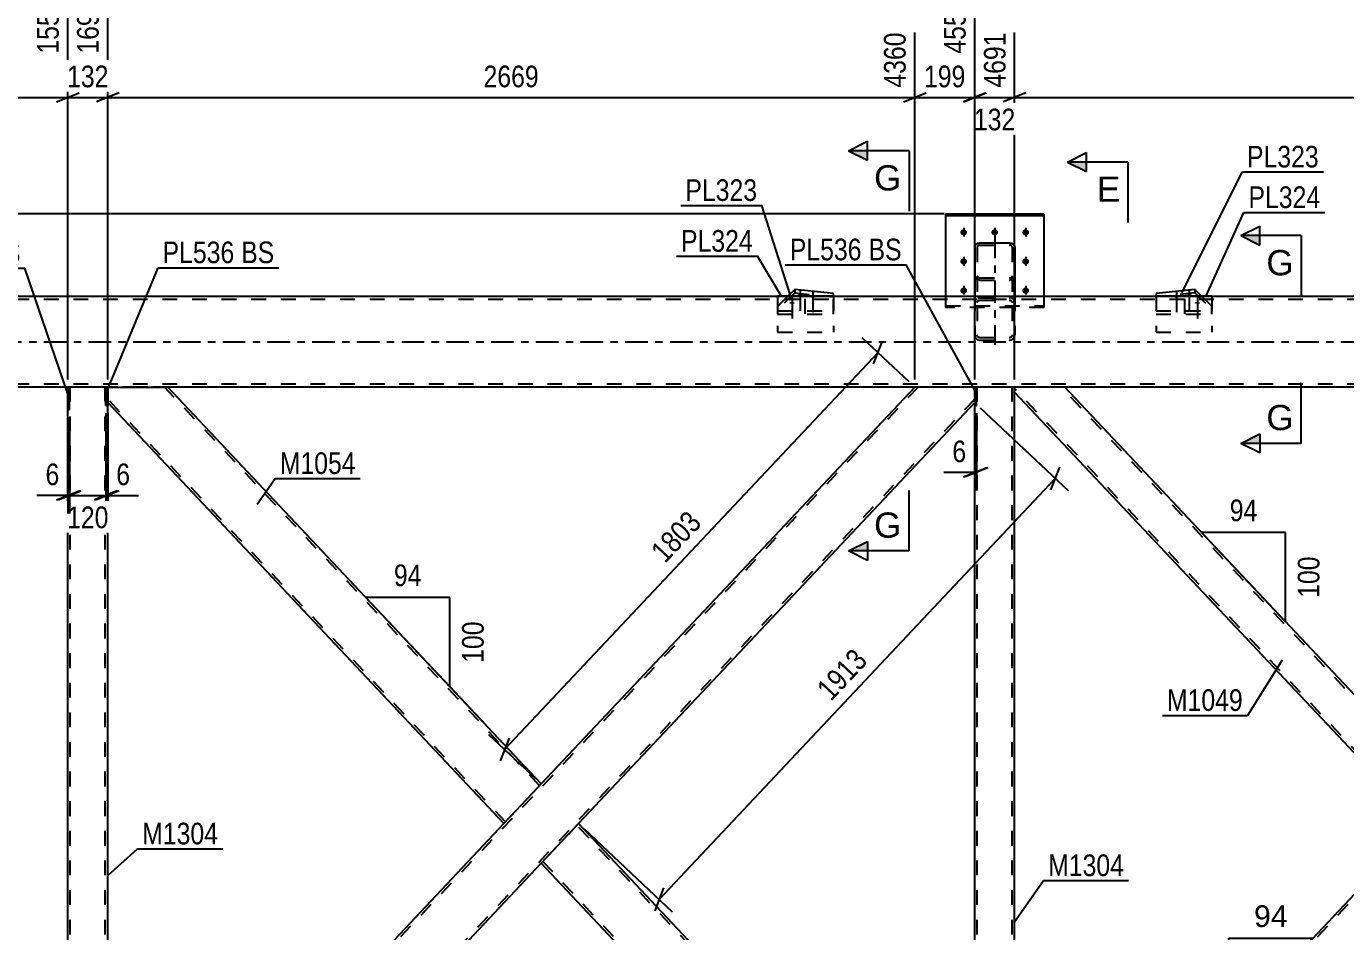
# Model space of a CAD drawing. Header units: millimetres. Extents: x -83 to 758, y -448 to 146.
# Drawn here: x 56.9 to 231.4, y -78.1 to 41.8 of the extents above; entities that cross this region are included whole.
import ezdxf

# ---------------------------------------------------------------- set-up
doc = ezdxf.new("R2010")
doc.units = ezdxf.units.MM
doc.linetypes.add('DXK_LINE_DOT2', pattern=[3.9198, 1.9599, -1.9599])
doc.linetypes.add('DXK_LINE_DOT3', pattern=[5.9187, 2.979, -0.9799, 0.9799, -0.9799])
doc.styles.add('Arial', font='ARIAL.TTF', dxfattribs={"height": 0.2})
doc.styles.add('Arial Narrow', font='ARIALN.TTF', dxfattribs={"height": 0.2})

# ---------------------------------------------------------------- blocks, each defined once
blk = doc.blocks.new('Part-761555509-3732 - 3427')
at = {"color": 7, "linetype": 'DXK_LINE_DOT2'}
for p, q in [((158.55, 6.45), (156.28, 4.26)), ((157.7, 6.08), (156.28, 4.71)), ((158.55, 6.9), (158.55, 6.45)), ((158.55, 6.45), (163.67, 5.93)), ((163.67, 3.64), (163.67, 6.08)), ((156.28, 4.71), (156.28, 3.64)), ((156.28, 4.09), (163.67, 4.09)), ((156.28, 3.64), (163.67, 3.64))]:
    blk.add_line(p, q, dxfattribs=at)
at = {"color": 2, "linetype": 'Continuous'}
for p, q in [((158.55, 6.9), (157.7, 6.08)), ((163.67, 6.39), (158.55, 6.9)), ((163.67, 6.08), (163.67, 6.39))]:
    blk.add_line(p, q, dxfattribs=at)
blk = doc.blocks.new('Bolt-761555509-3429 - 3427')
at = {"linetype": 'Continuous'}
for points in [[(180.91, 14.89), (181, 14.88), (181.09, 14.85), (181.17, 14.81), (181.24, 14.75), (181.29, 14.68), (181.33, 14.6), (181.35, 14.52), (181.35, 14.43), (181.33, 14.35), (181.29, 14.27), (181.24, 14.2), (181.17, 14.14), (181.09, 14.1), (181, 14.07), (180.91, 14.06), (180.82, 14.07), (180.73, 14.1), (180.65, 14.14), (180.58, 14.2), (180.53, 14.27), (180.49, 14.35), (180.47, 14.43), (180.47, 14.52), (180.49, 14.6), (180.53, 14.68), (180.58, 14.75), (180.65, 14.81), (180.73, 14.85), (180.82, 14.88)], [(185.01, 14.89), (185.1, 14.88), (185.19, 14.85), (185.27, 14.81), (185.34, 14.75), (185.39, 14.68), (185.43, 14.6), (185.45, 14.52), (185.45, 14.43), (185.43, 14.35), (185.39, 14.27), (185.34, 14.2), (185.27, 14.14), (185.19, 14.1), (185.1, 14.07), (185.01, 14.06), (184.92, 14.07), (184.83, 14.1), (184.75, 14.14), (184.68, 14.2), (184.63, 14.27), (184.59, 14.35), (184.57, 14.43), (184.57, 14.52), (184.59, 14.6), (184.63, 14.68), (184.68, 14.75), (184.75, 14.81), (184.83, 14.85), (184.92, 14.88)], [(189.11, 14.89), (189.2, 14.88), (189.29, 14.85), (189.37, 14.81), (189.44, 14.75), (189.49, 14.68), (189.53, 14.6), (189.55, 14.52), (189.55, 14.43), (189.53, 14.35), (189.49, 14.27), (189.44, 14.2), (189.37, 14.14), (189.29, 14.1), (189.2, 14.07), (189.11, 14.06), (189.02, 14.07), (188.93, 14.1), (188.85, 14.14), (188.78, 14.2), (188.73, 14.27), (188.69, 14.35), (188.67, 14.43), (188.67, 14.52), (188.69, 14.6), (188.73, 14.68), (188.78, 14.75), (188.85, 14.81), (188.93, 14.85), (189.02, 14.88)], [(180.91, 11.04), (181, 11.03), (181.09, 11), (181.17, 10.96), (181.24, 10.9), (181.29, 10.83), (181.33, 10.75), (181.35, 10.67), (181.35, 10.58), (181.33, 10.49), (181.29, 10.42), (181.24, 10.35), (181.17, 10.29), (181.09, 10.24), (181, 10.22), (180.91, 10.21), (180.82, 10.22), (180.73, 10.24), (180.65, 10.29), (180.58, 10.35), (180.53, 10.42), (180.49, 10.49), (180.47, 10.58), (180.47, 10.67), (180.49, 10.75), (180.53, 10.83), (180.58, 10.9), (180.65, 10.96), (180.73, 11), (180.82, 11.03)], [(189.11, 11.04), (189.2, 11.03), (189.29, 11), (189.37, 10.96), (189.44, 10.9), (189.49, 10.83), (189.53, 10.75), (189.55, 10.67), (189.55, 10.58), (189.53, 10.49), (189.49, 10.42), (189.44, 10.35), (189.37, 10.29), (189.29, 10.24), (189.2, 10.22), (189.11, 10.21), (189.02, 10.22), (188.93, 10.24), (188.85, 10.29), (188.78, 10.35), (188.73, 10.42), (188.69, 10.49), (188.67, 10.58), (188.67, 10.67), (188.69, 10.75), (188.73, 10.83), (188.78, 10.9), (188.85, 10.96), (188.93, 11), (189.02, 11.03)], [(180.91, 7.18), (181, 7.17), (181.09, 7.15), (181.17, 7.1), (181.24, 7.05), (181.29, 6.98), (181.33, 6.9), (181.35, 6.81), (181.35, 6.73), (181.33, 6.64), (181.29, 6.56), (181.24, 6.49), (181.17, 6.43), (181.09, 6.39), (181, 6.36), (180.91, 6.36), (180.82, 6.36), (180.73, 6.39), (180.65, 6.43), (180.58, 6.49), (180.53, 6.56), (180.49, 6.64), (180.47, 6.73), (180.47, 6.81), (180.49, 6.9), (180.53, 6.98), (180.58, 7.05), (180.65, 7.1), (180.73, 7.15), (180.82, 7.17)], [(189.11, 7.18), (189.2, 7.17), (189.29, 7.15), (189.37, 7.1), (189.44, 7.05), (189.49, 6.98), (189.53, 6.9), (189.55, 6.81), (189.55, 6.73), (189.53, 6.64), (189.49, 6.56), (189.44, 6.49), (189.37, 6.43), (189.29, 6.39), (189.2, 6.36), (189.11, 6.36), (189.02, 6.36), (188.93, 6.39), (188.85, 6.43), (188.78, 6.49), (188.73, 6.56), (188.69, 6.64), (188.67, 6.73), (188.67, 6.81), (188.69, 6.9), (188.73, 6.98), (188.78, 7.05), (188.85, 7.1), (188.93, 7.15), (189.02, 7.17)]]:
    blk.add_hatch(color=1, dxfattribs=at).paths.add_polyline_path(points)
at = {"color": 1, "linetype": 'Continuous'}
for p, q in [((180.91, 15.09), (180.91, 13.95)), ((185.01, 15.09), (185.01, 13.95)), ((189.11, 15.09), (189.11, 13.95)), ((180.91, 11.24), (180.91, 10.1)), ((189.11, 11.24), (189.11, 10.1)), ((180.91, 7.38), (180.91, 6.25)), ((189.11, 7.38), (189.11, 6.25))]:
    blk.add_line(p, q, dxfattribs=at)
at = {"color": 1, "linetype": 'DXK_LINE_DOT2'}
blk.add_line((185.01, 7.38), (185.01, 6.25), dxfattribs=at)
blk = doc.blocks.new('Part-761555509-3450 - 3427')
at = {"color": 2, "linetype": 'Continuous'}
for p, q in [((62.6, -6), (62.36, -6)), ((62.36, -6), (62.36, -8.98)), ((62.6, -8.98), (62.6, -6)), ((62.36, -8.98), (62.6, -8.98))]:
    blk.add_line(p, q, dxfattribs=at)
blk = doc.blocks.new('Part-761555509-3455 - 3427')
at = {"color": 7, "linetype": 'DXK_LINE_DOT2'}
for p, q in [((62.36, -6), (62.6, -6)), ((62.36, -6), (62.36, -8.98)), ((62.6, -6), (62.6, -8.98)), ((62.36, -8.98), (62.6, -8.98))]:
    blk.add_line(p, q, dxfattribs=at)
blk = doc.blocks.new('Part-761555509-3460 - 3427')
at = {"color": 2, "linetype": 'Continuous'}
for p, q in [((206.36, 6.08), (206.36, 6)), ((206.36, 6.08), (213.75, 6.08)), ((213.75, 6.08), (213.75, 6))]:
    blk.add_line(p, q, dxfattribs=at)
at = {"color": 7, "linetype": 'DXK_LINE_DOT2'}
for p, q in [((206.36, 6), (206.36, 1.28)), ((213.75, 6), (213.75, 1.28)), ((206.36, 1.28), (213.75, 1.28))]:
    blk.add_line(p, q, dxfattribs=at)
blk = doc.blocks.new('Part-761555509-3528 - 3427')
at = {"color": 7, "linetype": 'DXK_LINE_DOT2'}
for p, q in [((187.64, -6), (182.36, -6)), ((182.36, -8.46), (182.36, -6)), ((182.68, -121.6), (182.68, -6)), ((187.32, -121.6), (187.32, -6)), ((187.64, -6.66), (187.64, -6)), ((182.36, -121.6), (182.36, -119.14)), ((182.36, -121.6), (187.64, -121.6)), ((187.64, -121.6), (187.64, -120.94))]:
    blk.add_line(p, q, dxfattribs=at)
at = {"color": 2, "linetype": 'Continuous'}
for p, q in [((187.64, -120.94), (187.64, -6.66)), ((182.36, -119.14), (182.36, -8.46))]:
    blk.add_line(p, q, dxfattribs=at)
blk = doc.blocks.new('Part-761555509-3478 - 3427')
at = {"color": 2, "linetype": 'Continuous'}
for p, q in [((704, 6), (0, 6)), ((62.36, -6), (0, -6)), ((67.4, -6), (62.6, -6)), ((67.64, -6), (67.64, -6)), ((174.48, -6), (75.52, -6)), ((704, -6), (182.6, -6))]:
    blk.add_line(p, q, dxfattribs=at)
at = {"color": 7, "linetype": 'DXK_LINE_DOT2'}
for p, q in [((704, 5.6), (0, 5.6)), ((704, -5.6), (0, -5.6)), ((62.6, -6), (62.36, -6)), ((704, -6), (67.4, -6)), ((75.52, -6), (67.64, -6)), ((182.6, -6), (174.48, -6))]:
    blk.add_line(p, q, dxfattribs=at)
at = {"color": 7, "linetype": 'DXK_LINE_DOT3'}
blk.add_line((0, 0), (704, 0), dxfattribs=at)
blk = doc.blocks.new('Part-761555509-3559 - 3427')
at = {"color": 2, "linetype": 'Continuous'}
for p, q in [((125, -69.05), (129.94, -63.8)), ((182.36, -119.54), (129.94, -63.8)), ((174.42, -121.6), (125, -69.05)), ((182.36, -121.6), (174.48, -121.6))]:
    blk.add_line(p, q, dxfattribs=at)
at = {"color": 7, "linetype": 'DXK_LINE_DOT2'}
for p, q in [((182.36, -120), (129.72, -64.03)), ((125.22, -68.82), (125.24, -68.8)), ((174.86, -121.6), (125.22, -68.82)), ((182.36, -121.6), (182.36, -119.54)), ((174.48, -121.6), (174.42, -121.6))]:
    blk.add_line(p, q, dxfattribs=at)
blk = doc.blocks.new('Bolt-761555509-3511 - 3427')
at = {"linetype": 'Continuous'}
for points in [[(158.2, 5), (158.12, 5.01), (158.05, 5.02), (157.99, 5.03), (157.93, 5.05), (157.89, 5.07), (157.85, 5.09), (157.84, 5.11), (157.84, 5.14), (157.85, 5.17), (157.89, 5.19), (157.93, 5.21), (157.99, 5.23), (158.05, 5.24), (158.12, 5.25), (158.2, 5.25), (158.27, 5.25), (158.34, 5.24), (158.41, 5.23), (158.46, 5.21), (158.51, 5.19), (158.54, 5.17), (158.56, 5.14), (158.56, 5.11), (158.54, 5.09), (158.51, 5.07), (158.46, 5.05), (158.41, 5.03), (158.34, 5.02), (158.27, 5.01)], [(159.27, 6.04), (159.19, 6.04), (159.12, 6.05), (159.06, 6.06), (159, 6.08), (158.96, 6.1), (158.92, 6.12), (158.91, 6.15), (158.91, 6.17), (158.92, 6.2), (158.96, 6.22), (159, 6.24), (159.06, 6.26), (159.12, 6.27), (159.19, 6.28), (159.27, 6.28), (159.34, 6.28), (159.41, 6.27), (159.48, 6.26), (159.53, 6.24), (159.58, 6.22), (159.61, 6.2), (159.62, 6.17), (159.62, 6.15), (159.61, 6.12), (159.58, 6.1), (159.53, 6.08), (159.48, 6.06), (159.41, 6.05), (159.34, 6.04)], [(160.96, 5.83), (160.89, 5.83), (160.82, 5.84), (160.75, 5.85), (160.7, 5.87), (160.65, 5.89), (160.62, 5.92), (160.61, 5.94), (160.61, 5.97), (160.62, 5.99), (160.65, 6.01), (160.7, 6.04), (160.75, 6.05), (160.82, 6.07), (160.89, 6.07), (160.96, 6.08), (161.04, 6.07), (161.11, 6.07), (161.17, 6.05), (161.23, 6.04), (161.28, 6.01), (161.31, 5.99), (161.32, 5.97), (161.32, 5.94), (161.31, 5.92), (161.28, 5.89), (161.23, 5.87), (161.17, 5.85), (161.11, 5.84), (161.04, 5.83)]]:
    blk.add_hatch(color=1, dxfattribs=at).paths.add_polyline_path(points)
at = {"color": 1, "linetype": 'Continuous'}
for p, q in [((158.2, 5.88), (158.2, 3.06)), ((159.27, 6.91), (159.27, 4.09)), ((160.96, 6.71), (160.96, 3.89))]:
    blk.add_line(p, q, dxfattribs=at)
at = {"color": 1, "linetype": 'DXK_LINE_DOT2'}
blk.add_line((159.89, 5.67), (159.89, 2.85), dxfattribs=at)
blk = doc.blocks.new('Bolt-761555509-3512 - 3427')
at = {"linetype": 'Continuous'}
for points in [[(209.07, 5.83), (208.99, 5.83), (208.92, 5.84), (208.86, 5.85), (208.8, 5.87), (208.76, 5.89), (208.72, 5.92), (208.71, 5.94), (208.71, 5.97), (208.72, 5.99), (208.76, 6.02), (208.8, 6.04), (208.86, 6.05), (208.92, 6.07), (208.99, 6.07), (209.07, 6.08), (209.14, 6.07), (209.21, 6.07), (209.28, 6.05), (209.33, 6.04), (209.38, 6.02), (209.41, 5.99), (209.42, 5.97), (209.42, 5.94), (209.41, 5.92), (209.38, 5.89), (209.33, 5.87), (209.28, 5.85), (209.21, 5.84), (209.14, 5.83)], [(210.76, 6.04), (210.69, 6.04), (210.62, 6.05), (210.55, 6.06), (210.5, 6.08), (210.45, 6.1), (210.42, 6.12), (210.41, 6.15), (210.41, 6.17), (210.42, 6.2), (210.45, 6.22), (210.5, 6.24), (210.55, 6.26), (210.62, 6.27), (210.69, 6.28), (210.76, 6.28), (210.84, 6.28), (210.91, 6.27), (210.98, 6.26), (211.03, 6.24), (211.08, 6.22), (211.11, 6.2), (211.12, 6.17), (211.12, 6.15), (211.11, 6.12), (211.08, 6.1), (211.03, 6.08), (210.98, 6.06), (210.91, 6.05), (210.84, 6.04)], [(211.83, 5), (211.76, 5.01), (211.69, 5.02), (211.62, 5.03), (211.56, 5.05), (211.52, 5.07), (211.49, 5.09), (211.47, 5.12), (211.47, 5.14), (211.49, 5.17), (211.52, 5.19), (211.56, 5.21), (211.62, 5.23), (211.69, 5.24), (211.76, 5.25), (211.83, 5.25), (211.91, 5.25), (211.98, 5.24), (212.04, 5.23), (212.1, 5.21), (212.14, 5.19), (212.17, 5.17), (212.19, 5.14), (212.19, 5.12), (212.17, 5.09), (212.14, 5.07), (212.1, 5.05), (212.04, 5.03), (211.98, 5.02), (211.91, 5.01)]]:
    blk.add_hatch(color=1, dxfattribs=at).paths.add_polyline_path(points)
at = {"color": 1, "linetype": 'Continuous'}
for p, q in [((209.07, 6.71), (209.07, 3.89)), ((210.76, 6.91), (210.76, 4.09)), ((211.83, 5.88), (211.83, 3.06))]:
    blk.add_line(p, q, dxfattribs=at)
at = {"color": 1, "linetype": 'DXK_LINE_DOT2'}
blk.add_line((210.14, 5.67), (210.14, 2.86), dxfattribs=at)
blk = doc.blocks.new('Part-761555509-3596 - 3427')
at = {"color": 2, "linetype": 'Continuous'}
for p, q in [((178.51, 16.95), (191.51, 16.95)), ((178.51, 16.95), (178.51, 6)), ((178.51, 16.73), (191.51, 16.73)), ((191.51, 16.95), (191.51, 6))]:
    blk.add_line(p, q, dxfattribs=at)
at = {"color": 7, "linetype": 'DXK_LINE_DOT2'}
for p, q in [((178.51, 6), (178.51, 4.51)), ((191.51, 6), (191.51, 4.51)), ((178.51, 4.73), (191.51, 4.73)), ((191.51, 4.51), (178.51, 4.51))]:
    blk.add_line(p, q, dxfattribs=at)
blk = doc.blocks.new('Part-761555509-3625 - 3427')
at = {"color": 2, "linetype": 'Continuous'}
for p, q in [((67.64, -7.13), (67.64, -6)), ((67.64, -6), (75.52, -6)), ((125, -58.54), (75.58, -6)), ((67.64, -8.06), (120.06, -63.8)), ((124.56, -59.01), (120.06, -63.8)), ((125, -58.54), (124.56, -59.01))]:
    blk.add_line(p, q, dxfattribs=at)
at = {"color": 7, "linetype": 'DXK_LINE_DOT2'}
for p, q in [((124.78, -58.78), (75.15, -6)), ((75.15, -6), (75.58, -6)), ((67.64, -7.13), (67.64, -8.06)), ((67.64, -8.06), (67.64, -7.49)), ((120.28, -63.57), (67.64, -7.59)), ((120.28, -63.57), (120.29, -63.55))]:
    blk.add_line(p, q, dxfattribs=at)
blk = doc.blocks.new('Part-761555509-3640 - 3427')
at = {"color": 7, "linetype": 'DXK_LINE_DOT2'}
for p, q in [((174.86, -6), (67.64, -120)), ((174.48, -6), (174.42, -6)), ((174.86, -6), (174.89, -6)), ((182.36, -8.06), (182.36, -6)), ((182.36, -7.59), (75.15, -121.6)), ((125, -58.54), (120.06, -63.8)), ((129.94, -63.8), (125, -69.05)), ((67.64, -120.47), (67.64, -119.54)), ((74.71, -121.6), (75.33, -121.6)), ((75.58, -121.6), (75.52, -121.6))]:
    blk.add_line(p, q, dxfattribs=at)
at = {"color": 2, "linetype": 'Continuous'}
for p, q in [((174.42, -6), (125, -58.54)), ((174.48, -6), (174.48, -6)), ((182.36, -6), (174.48, -6)), ((182.36, -8.06), (129.94, -63.8)), ((120.06, -63.8), (67.64, -119.54)), ((75.58, -121.6), (125, -69.05)), ((67.64, -121.6), (67.64, -120.47)), ((74.71, -121.6), (67.64, -121.6)), ((75.52, -121.6), (74.71, -121.6)), ((75.52, -121.6), (75.52, -121.6))]:
    blk.add_line(p, q, dxfattribs=at)
blk = doc.blocks.new('Part-761555509-3655 - 3427')
at = {"color": 7, "linetype": 'DXK_LINE_DOT2'}
for p, q in [((296.17, -6), (187.64, -121.41)), ((302.36, -6.19), (193.83, -121.6)), ((302.36, -6), (295.73, -6)), ((245, -59.95), (241.38, -63.8)), ((248.62, -63.8), (245, -67.65)), ((194.27, -121.6), (187.64, -121.6))]:
    blk.add_line(p, q, dxfattribs=at)
at = {"color": 2, "linetype": 'Continuous'}
for p, q in [((295.73, -6), (245, -59.95)), ((302.36, -6.66), (248.62, -63.8)), ((302.36, -6.66), (302.36, -6)), ((241.38, -63.8), (187.64, -120.94)), ((245, -67.65), (194.27, -121.6)), ((187.64, -121.6), (187.64, -120.94))]:
    blk.add_line(p, q, dxfattribs=at)
blk = doc.blocks.new('Part-761555509-3660 - 3427')
at = {"color": 2, "linetype": 'Continuous'}
for p, q in [((187.64, -6.66), (187.64, -6)), ((241.38, -63.8), (187.64, -6.66)), ((245, -59.95), (194.27, -6)), ((244.56, -60.41), (241.38, -63.8)), ((245, -59.95), (244.56, -60.41))]:
    blk.add_line(p, q, dxfattribs=at)
at = {"color": 7, "linetype": 'DXK_LINE_DOT2'}
for p, q in [((194.27, -6), (187.64, -6)), ((241.6, -63.57), (187.64, -6.19)), ((244.78, -60.18), (193.83, -6)), ((241.6, -63.57), (241.61, -63.55))]:
    blk.add_line(p, q, dxfattribs=at)
blk = doc.blocks.new('Part-761555509-3682 - 3427')
at = {"color": 7, "linetype": 'DXK_LINE_DOT3'}
blk.add_line((185.01, 14.04), (185.01, -0.4), dxfattribs=at)
at = {"color": 2, "linetype": 'Continuous'}
for p, q in [((182.37, 12.5), (182.42, 12.73)), ((182.37, 12.5), (182.37, 6)), ((182.42, 12.73), (182.56, 12.93)), ((182.56, 12.93), (182.76, 13.06)), ((182.76, 13.06), (183.01, 13.1)), ((183.01, 13.1), (187.01, 13.1)), ((187.01, 13.1), (187.25, 13.06)), ((187.25, 13.06), (187.46, 12.93)), ((187.46, 12.93), (187.6, 12.73)), ((187.6, 12.73), (187.65, 12.5)), ((187.65, 12.5), (187.65, 6))]:
    blk.add_line(p, q, dxfattribs=at)
at = {"color": 7, "linetype": 'DXK_LINE_DOT2'}
for p, q in [((182.71, 12.62), (182.69, 12.5)), ((182.69, 12.5), (182.69, 0.89)), ((182.78, 12.71), (182.71, 12.62)), ((182.89, 12.78), (182.78, 12.71)), ((183.01, 12.8), (182.89, 12.78)), ((183.01, 12.8), (187.01, 12.8)), ((187.13, 12.78), (187.01, 12.8)), ((187.24, 12.71), (187.13, 12.78)), ((187.31, 12.62), (187.24, 12.71)), ((187.33, 12.5), (187.31, 12.62)), ((187.33, 12.5), (187.33, 0.89)), ((182.42, 8.51), (182.37, 8.74)), ((182.71, 8.63), (182.69, 8.74)), ((187.31, 8.63), (187.33, 8.74)), ((187.65, 8.74), (187.6, 8.51)), ((182.56, 8.32), (182.42, 8.51)), ((182.76, 8.19), (182.56, 8.32)), ((182.76, 8.56), (182.71, 8.63)), ((182.78, 8.53), (182.76, 8.56)), ((183.01, 8.14), (182.76, 8.19)), ((182.78, 8.53), (182.89, 8.46)), ((182.89, 8.46), (183.01, 8.44)), ((183.01, 8.44), (187.01, 8.44)), ((183.01, 8.14), (187.01, 8.14)), ((187.01, 8.44), (187.13, 8.46)), ((187.25, 8.19), (187.01, 8.14)), ((187.13, 8.46), (187.24, 8.53)), ((187.24, 8.53), (187.25, 8.56)), ((187.25, 8.56), (187.31, 8.63)), ((187.46, 8.32), (187.25, 8.19)), ((187.6, 8.51), (187.46, 8.32)), ((182.37, 6), (182.37, 0.89)), ((182.42, 5.4), (182.37, 5.14)), ((182.69, 5.14), (182.71, 5.27)), ((183.01, 5.83), (182.76, 5.77)), ((182.89, 5.46), (183.01, 5.48)), ((183.01, 5.83), (187.01, 5.83)), ((183.01, 5.48), (187.01, 5.48)), ((187.25, 5.77), (187.01, 5.83)), ((187.01, 5.48), (187.13, 5.46)), ((187.31, 5.27), (187.33, 5.14)), ((187.65, 5.14), (187.6, 5.4)), ((187.65, 6), (187.65, 0.89)), ((182.37, 0.89), (182.42, 0.63)), ((182.71, 0.76), (182.69, 0.89)), ((182.76, 0.26), (183.01, 0.21)), ((183.01, 0.55), (182.89, 0.57)), ((183.01, 0.55), (187.01, 0.55)), ((183.01, 0.21), (187.01, 0.21)), ((187.13, 0.57), (187.01, 0.55)), ((187.01, 0.21), (187.25, 0.26)), ((187.33, 0.89), (187.31, 0.76)), ((187.6, 0.63), (187.65, 0.89))]:
    blk.add_line(p, q, dxfattribs=at)
for centre, radius, start, end in [((183.02, 5.16), 0.331, 114.32, 159.2417), ((187, 5.16), 0.331, 20.7583, 65.68), ((186.98, 5.17), 0.662, 20.7583, 65.68), ((183.04, 0.86), 0.662, 200.7583, 245.68), ((183.02, 0.87), 0.331, 200.7583, 245.68), ((187, 0.87), 0.331, 294.32, 339.2417), ((186.98, 0.86), 0.662, 294.32, 339.2417)]:
    blk.add_arc(centre, radius, start, end, dxfattribs=at)
blk = doc.blocks.new('Part-761555509-3727 - 3427')
at = {"color": 7, "linetype": 'DXK_LINE_DOT2'}
for p, q in [((67.64, -6), (62.36, -6)), ((62.36, -8.98), (62.36, -6)), ((62.68, -121.6), (62.68, -6)), ((67.32, -121.6), (67.32, -6)), ((67.64, -8.46), (67.64, -6)), ((62.36, -121.6), (62.36, -118.62)), ((67.64, -121.6), (67.64, -119.14)), ((62.36, -121.6), (67.64, -121.6))]:
    blk.add_line(p, q, dxfattribs=at)
at = {"color": 2, "linetype": 'Continuous'}
for p, q in [((67.64, -119.14), (67.64, -8.46)), ((62.36, -118.62), (62.36, -8.98))]:
    blk.add_line(p, q, dxfattribs=at)
blk = doc.blocks.new('Part-761555509-3782 - 3427')
at = {"color": 2, "linetype": 'Continuous'}
for p, q in [((211.48, 6.9), (206.36, 6.39)), ((206.36, 6.39), (206.36, 6.08)), ((212.33, 6.08), (211.48, 6.9))]:
    blk.add_line(p, q, dxfattribs=at)
at = {"color": 7, "linetype": 'DXK_LINE_DOT2'}
for p, q in [((211.48, 6.45), (206.36, 5.93)), ((206.36, 6.08), (206.36, 3.64)), ((211.48, 6.9), (211.48, 6.45)), ((211.48, 6.45), (213.75, 4.26)), ((213.75, 4.71), (212.33, 6.08)), ((206.36, 4.09), (213.75, 4.09)), ((206.36, 3.64), (213.75, 3.64)), ((213.75, 3.64), (213.75, 4.71))]:
    blk.add_line(p, q, dxfattribs=at)
blk = doc.blocks.new('Part-761555509-3866 - 3427')
at = {"color": 2, "linetype": 'Continuous'}
for p, q in [((67.4, -8.46), (67.4, -6)), ((67.4, -6), (67.64, -6)), ((67.64, -6), (67.64, -8.46)), ((67.64, -8.46), (67.4, -8.46))]:
    blk.add_line(p, q, dxfattribs=at)
blk = doc.blocks.new('Part-761555509-3841 - 3427')
at = {"color": 2, "linetype": 'Continuous'}
for p, q in [((156.28, 6.08), (156.28, 6)), ((156.28, 6.08), (163.67, 6.08)), ((163.67, 6.08), (163.67, 6))]:
    blk.add_line(p, q, dxfattribs=at)
at = {"color": 7, "linetype": 'DXK_LINE_DOT2'}
for p, q in [((156.28, 6), (156.28, 1.28)), ((163.67, 6), (163.67, 1.28)), ((156.28, 1.28), (163.67, 1.28))]:
    blk.add_line(p, q, dxfattribs=at)
blk = doc.blocks.new('Part-761555509-3851 - 3427')
at = {"color": 7, "linetype": 'DXK_LINE_DOT2'}
for p, q in [((182.36, -6), (182.6, -6)), ((182.36, -6), (182.36, -8.46)), ((182.6, -6), (182.6, -8.46)), ((182.36, -8.46), (182.6, -8.46))]:
    blk.add_line(p, q, dxfattribs=at)
blk = doc.blocks.new('Part-761555509-3871 - 3427')
at = {"color": 7, "linetype": 'DXK_LINE_DOT2'}
for p, q in [((67.4, -6), (67.64, -6)), ((67.4, -6), (67.4, -8.46)), ((67.64, -6), (67.64, -8.46)), ((67.4, -8.46), (67.64, -8.46))]:
    blk.add_line(p, q, dxfattribs=at)
blk = doc.blocks.new('Part-761555509-3886 - 3427')
at = {"color": 2, "linetype": 'Continuous'}
for p, q in [((182.6, -6), (182.36, -6)), ((182.36, -6), (182.36, -8.46)), ((182.6, -8.46), (182.6, -6)), ((182.36, -8.46), (182.6, -8.46))]:
    blk.add_line(p, q, dxfattribs=at)
blk = doc.blocks.new('StraightDimension-761555509-6628 - 3427')
at = {"color": 7, "linetype": 'Continuous'}
for p, q in [((187.64, -5), (187.64, 40.95)), ((295.73, -5), (295.73, 40.95)), ((189.14, 32.94), (186.14, 31.74)), ((187.64, 32.34), (295.73, 32.34)), ((294.23, 31.74), (297.23, 32.94))]:
    blk.add_line(p, q, dxfattribs=at)
at = {"color": 0, "linetype": 'Continuous'}
blk.add_wipeout([(295.13, 41.55), (290.93, 41.55), (290.93, 33.04), (295.13, 33.04)], dxfattribs=at)
at = {"color": 0}
blk.add_wipeout([(245.94, 33.09), (245.94, 37.29), (237.43, 37.29), (237.43, 33.09)], dxfattribs=at)
at = {"color": 3, "linetype": 'Continuous', "style": 'Arial Narrow'}
blk.add_text('7393', height=2.863, rotation=90.0002, dxfattribs=at).set_placement((294.53, 33.64))
at = {"color": 3, "style": 'Arial Narrow'}
blk.add_text('2702', height=2.863, dxfattribs=at).set_placement((238.03, 33.69))
blk = doc.blocks.new('StraightDimension-761555509-6633 - 3427')
at = {"color": 7, "linetype": 'Continuous'}
for p, q in [((62.36, -5), (62.36, 45.45)), ((0, 7), (0, 35.47)), ((1.5, 32.94), (-1.5, 31.74)), ((0, 32.34), (62.36, 32.34)), ((60.86, 31.74), (63.86, 32.94))]:
    blk.add_line(p, q, dxfattribs=at)
at = {"color": 0, "linetype": 'Continuous'}
for points in [[(61.76, 46.05), (57.56, 46.05), (57.56, 37.54), (61.76, 37.54)], [(-0.6, 36.07), (-4.8, 36.07), (-4.8, 33.04), (-0.6, 33.04)]]:
    blk.add_wipeout(points, dxfattribs=at)
at = {"color": 0}
blk.add_wipeout([(35.44, 33.09), (35.44, 37.29), (26.92, 37.29), (26.92, 33.09)], dxfattribs=at)
at = {"color": 3, "linetype": 'Continuous', "style": 'Arial Narrow'}
for s, height, p in [('1559', 2.863, (61.16, 38.14)), ('0', 2.86, (-1.2, 33.64))]:
    blk.add_text(s, height=height, rotation=90.0002, dxfattribs=at).set_placement(p)
at = {"color": 3, "style": 'Arial Narrow'}
blk.add_text('1559', height=2.863, dxfattribs=at).set_placement((27.52, 33.69))
blk = doc.blocks.new('StraightDimension-761555509-6631 - 3427')
at = {"color": 7, "linetype": 'Continuous'}
for p, q in [((67.64, -5), (67.64, 45.45)), ((174.42, -5), (174.42, 40.95)), ((69.14, 32.94), (66.14, 31.74)), ((67.64, 32.34), (174.42, 32.34)), ((172.92, 31.74), (175.92, 32.94))]:
    blk.add_line(p, q, dxfattribs=at)
at = {"color": 0, "linetype": 'Continuous'}
blk.add_wipeout([(173.82, 41.55), (169.62, 41.55), (169.62, 33.04), (173.82, 33.04)], dxfattribs=at)
at = {"color": 0}
blk.add_wipeout([(125.28, 33.09), (125.28, 37.29), (116.77, 37.29), (116.77, 33.09)], dxfattribs=at)
at = {"color": 3, "linetype": 'Continuous', "style": 'Arial Narrow'}
blk.add_text('4360', height=2.863, rotation=90.0002, dxfattribs=at).set_placement((173.22, 33.64))
at = {"color": 3, "style": 'Arial Narrow'}
blk.add_text('2669', height=2.863, dxfattribs=at).set_placement((117.37, 33.69))
blk = doc.blocks.new('StraightDimension-761555509-4778 - 3427')
at = {"color": 7, "linetype": 'Continuous'}
for p, q in [((173.69, -5.31), (167.49, 0.51)), ((168.98, -2.95), (170.16, 0.06)), ((120.15, -53.99), (169.57, -1.44)), ((124.27, -57.86), (118.08, -52.03)), ((120.74, -52.48), (119.56, -55.49))]:
    blk.add_line(p, q, dxfattribs=at)
at = {"color": 0}
blk.add_wipeout([(147.23, -24.1), (144.17, -21.22), (138.34, -27.42), (141.4, -30.3)], dxfattribs=at)
at = {"color": 3, "style": 'Arial Narrow'}
blk.add_text('1803', height=2.863, rotation=46.7591, dxfattribs=at).set_placement((141.37, -29.45))
blk = doc.blocks.new('StraightDimension-761555509-8077 - 3427')
at = {"color": 7, "linetype": 'Continuous'}
blk.add_line((178.33, 16.95), (-50.57, 16.95), dxfattribs=at)
blk = doc.blocks.new('StraightDimension-761555509-4799 - 3427')
at = {"color": 7, "linetype": 'Continuous'}
for p, q in [((183.09, -8.75), (194.77, -19.74)), ((192.43, -19.59), (193.62, -16.59)), ((140.61, -73.83), (193.02, -18.09)), ((130.67, -64.48), (142.35, -75.47)), ((141.2, -72.32), (140.02, -75.33))]:
    blk.add_line(p, q, dxfattribs=at)
at = {"color": 0}
blk.add_wipeout([(169.18, -42.35), (166.13, -39.47), (160.29, -45.67), (163.35, -48.55)], dxfattribs=at)
at = {"color": 3, "style": 'Arial Narrow'}
blk.add_text('1913', height=2.863, rotation=46.7591, dxfattribs=at).set_placement((163.33, -47.7))
blk = doc.blocks.new('StraightDimension-761555509-6629 - 3427')
at = {"color": 7, "linetype": 'Continuous'}
for p, q in [((182.36, -5), (182.36, 45.45)), ((187.64, -5), (187.64, 40.95)), ((180.86, 31.74), (183.86, 32.94)), ((182.36, 32.34), (187.64, 32.34)), ((189.14, 32.94), (186.14, 31.74))]:
    blk.add_line(p, q, dxfattribs=at)
at = {"color": 0, "linetype": 'Continuous'}
blk.add_wipeout([(187.04, 41.55), (182.84, 41.55), (182.84, 33.04), (187.04, 33.04)], dxfattribs=at)
at = {"color": 0}
blk.add_wipeout([(188.34, 27.39), (188.34, 31.59), (181.66, 31.59), (181.66, 27.39)], dxfattribs=at)
at = {"color": 3, "linetype": 'Continuous', "style": 'Arial Narrow'}
blk.add_text('4691', height=2.863, rotation=90.0002, dxfattribs=at).set_placement((186.44, 33.64))
at = {"color": 3, "style": 'Arial Narrow'}
blk.add_text('132', height=2.863, dxfattribs=at).set_placement((182.26, 27.99))
blk = doc.blocks.new('AngleDimension-761555509-8418 - 3427')
at = {"color": 7, "linetype": 'Continuous'}
for p, q in [((216, -78.99), (227.1, -78.99)), ((216, -90.79), (227.1, -78.99)), ((216, -90.79), (216, -78.99)), ((215.92, -90.87), (216, -90.79))]:
    blk.add_line(p, q, dxfattribs=at)
at = {"color": 0}
for points in [[(224.37, -78.09), (224.37, -73.89), (218.72, -73.89), (218.72, -78.09)], [(215.1, -80.95), (210.9, -80.95), (210.9, -88.82), (215.1, -88.82)]]:
    blk.add_wipeout(points, dxfattribs=at)
at = {"color": 3, "style": 'Arial'}
blk.add_text('94', height=2.865, dxfattribs=at).set_placement((219.32, -77.49))
blk.add_text('100', height=2.865, rotation=90.0002, dxfattribs=at).set_placement((214.5, -88.22))
blk = doc.blocks.new('StraightDimension-761555509-3945 - 3427')
at = {"color": 7, "linetype": 'Continuous'}
for p, q in [((20.59, -7.5), (19.39, -4.5)), ((66.64, -6), (17.14, -6)), ((19.99, -121.6), (19.99, -6)), ((19.39, -120.1), (20.59, -123.1)), ((61.36, -121.6), (17.14, -121.6))]:
    blk.add_line(p, q, dxfattribs=at)
at = {"color": 0}
blk.add_wipeout([(19.24, -59.54), (15.04, -59.54), (15.04, -68.06), (19.24, -68.06)], dxfattribs=at)
at = {"color": 3, "style": 'Arial Narrow'}
blk.add_text('2890', height=2.863, rotation=90.0002, dxfattribs=at).set_placement((18.64, -67.46))
blk = doc.blocks.new('AngleDimension-761555509-4110 - 3427')
at = {"color": 7, "linetype": 'Continuous'}
for p, q in [((112.89, -33.86), (101.79, -33.86)), ((112.89, -45.66), (101.79, -33.86)), ((112.89, -45.66), (112.89, -33.86)), ((117.7, -50.78), (112.89, -45.66))]:
    blk.add_line(p, q, dxfattribs=at)
at = {"color": 0}
for points in [[(109.77, -32.96), (109.77, -28.76), (104.91, -28.76), (104.91, -32.96)], [(117.99, -36.42), (113.79, -36.42), (113.79, -43.11), (117.99, -43.11)]]:
    blk.add_wipeout(points, dxfattribs=at)
at = {"color": 3, "style": 'Arial Narrow'}
blk.add_text('94', height=2.863, dxfattribs=at).set_placement((105.51, -32.36))
blk.add_text('100', height=2.863, rotation=90.0002, dxfattribs=at).set_placement((117.39, -42.51))
blk = doc.blocks.new('AngleDimension-761555509-4263 - 3427')
at = {"color": 7, "linetype": 'Continuous'}
for p, q in [((222.51, -36.04), (212.38, -25.26)), ((223.48, -25.26), (212.38, -25.26)), ((223.48, -37.07), (212.38, -25.26)), ((223.48, -37.07), (223.48, -25.26))]:
    blk.add_line(p, q, dxfattribs=at)
at = {"color": 0}
for points in [[(220.36, -24.36), (220.36, -20.16), (215.51, -20.16), (215.51, -24.36)], [(228.58, -27.82), (224.38, -27.82), (224.38, -34.51), (228.58, -34.51)]]:
    blk.add_wipeout(points, dxfattribs=at)
at = {"color": 3, "style": 'Arial Narrow'}
blk.add_text('94', height=2.863, dxfattribs=at).set_placement((216.11, -23.76))
blk.add_text('100', height=2.863, rotation=90.0002, dxfattribs=at).set_placement((227.98, -33.91))
blk = doc.blocks.new('StraightDimension-761555509-6630 - 3427')
at = {"color": 7, "linetype": 'Continuous'}
for p, q in [((182.36, -5), (182.36, 45.45)), ((174.42, -5), (174.42, 40.95)), ((172.92, 31.74), (175.92, 32.94)), ((174.42, 32.34), (182.36, 32.34)), ((183.86, 32.94), (180.86, 31.74))]:
    blk.add_line(p, q, dxfattribs=at)
at = {"color": 0}
blk.add_wipeout([(181.73, 33.09), (181.73, 37.29), (175.05, 37.29), (175.05, 33.09)], dxfattribs=at)
at = {"color": 3, "style": 'Arial Narrow'}
blk.add_text('199', height=2.863, dxfattribs=at).set_placement((175.65, 33.69))
at = {"color": 0, "linetype": 'Continuous'}
blk.add_wipeout([(181.76, 46.05), (177.56, 46.05), (177.56, 37.54), (181.76, 37.54)], dxfattribs=at)
at = {"color": 3, "linetype": 'Continuous', "style": 'Arial Narrow'}
blk.add_text('4559', height=2.863, rotation=90.0002, dxfattribs=at).set_placement((181.16, 38.14))
blk = doc.blocks.new('StraightDimension-761555509-4915 - 3427')
at = {"color": 7, "linetype": 'Continuous'}
for p, q in [((182.36, -9.46), (182.36, -19.7)), ((182.6, -9.46), (182.6, -19.7)), ((180.86, -17.9), (183.86, -16.7)), ((184.1, -16.7), (181.1, -17.9)), ((182.36, -17.3), (182.6, -17.3))]:
    blk.add_line(p, q, dxfattribs=at)
at = {"color": 0}
blk.add_wipeout([(181.84, -16.55), (181.84, -12.35), (178.81, -12.35), (178.81, -16.55)], dxfattribs=at)
at = {"color": 7, "linetype": 'Continuous'}
blk.add_line((182.36, -17.3), (178.28, -17.3), dxfattribs=at)
blk.add_line((182.36, -17.3), (178.28, -17.3), dxfattribs=at)
at = {"color": 3, "style": 'Arial Narrow'}
blk.add_text('6', height=2.86, dxfattribs=at).set_placement((179.41, -15.95))
blk = doc.blocks.new('StraightDimension-761555509-6632 - 3427')
at = {"color": 7, "linetype": 'Continuous'}
for p, q in [((62.36, -5), (62.36, 45.45)), ((67.64, -5), (67.64, 45.45)), ((60.86, 31.74), (63.86, 32.94)), ((62.36, 32.34), (67.64, 32.34)), ((69.14, 32.94), (66.14, 31.74))]:
    blk.add_line(p, q, dxfattribs=at)
at = {"color": 0}
blk.add_wipeout([(68.34, 33.09), (68.34, 37.29), (61.66, 37.29), (61.66, 33.09)], dxfattribs=at)
at = {"color": 3, "style": 'Arial Narrow'}
blk.add_text('132', height=2.863, dxfattribs=at).set_placement((62.26, 33.69))
at = {"color": 0, "linetype": 'Continuous'}
blk.add_wipeout([(67.04, 46.05), (62.84, 46.05), (62.84, 37.54), (67.04, 37.54)], dxfattribs=at)
at = {"color": 3, "linetype": 'Continuous', "style": 'Arial Narrow'}
blk.add_text('1691', height=2.863, rotation=90.0002, dxfattribs=at).set_placement((66.44, 38.14))
blk = doc.blocks.new('StraightDimension-761555509-7998 - 3427')
at = {"color": 7, "linetype": 'Continuous'}
for p, q in [((67.4, -9.46), (67.4, -22.74)), ((67.64, -9.46), (67.64, -22.74)), ((65.9, -20.94), (68.9, -19.74)), ((69.14, -19.74), (66.14, -20.94)), ((67.4, -20.34), (67.64, -20.34))]:
    blk.add_line(p, q, dxfattribs=at)
at = {"color": 0}
blk.add_wipeout([(71.19, -19.59), (71.19, -15.39), (68.17, -15.39), (68.17, -19.59)], dxfattribs=at)
at = {"color": 7, "linetype": 'Continuous'}
blk.add_line((67.64, -20.34), (71.72, -20.34), dxfattribs=at)
blk.add_line((67.64, -20.34), (71.72, -20.34), dxfattribs=at)
at = {"color": 3, "style": 'Arial Narrow'}
blk.add_text('6', height=2.86, dxfattribs=at).set_placement((68.77, -18.99))
blk = doc.blocks.new('StraightDimension-761555509-7999 - 3427')
at = {"color": 7, "linetype": 'Continuous'}
for p, q in [((62.6, -9.98), (62.6, -23.19)), ((67.4, -9.46), (67.4, -23.19)), ((61.1, -20.94), (64.1, -19.74)), ((62.6, -20.34), (67.4, -20.34)), ((68.9, -19.74), (65.9, -20.94))]:
    blk.add_line(p, q, dxfattribs=at)
at = {"color": 0}
blk.add_wipeout([(68.34, -25.29), (68.34, -21.09), (61.66, -21.09), (61.66, -25.29)], dxfattribs=at)
at = {"color": 3, "style": 'Arial Narrow'}
blk.add_text('120', height=2.863, dxfattribs=at).set_placement((62.26, -24.69))
blk = doc.blocks.new('StraightDimension-761555509-8000 - 3427')
at = {"color": 7, "linetype": 'Continuous'}
for p, q in [((62.36, -9.98), (62.36, -22.74)), ((62.6, -9.98), (62.6, -22.74)), ((60.86, -20.94), (63.86, -19.74)), ((64.1, -19.74), (61.1, -20.94)), ((62.36, -20.34), (62.6, -20.34))]:
    blk.add_line(p, q, dxfattribs=at)
at = {"color": 0}
blk.add_wipeout([(61.84, -19.59), (61.84, -15.39), (58.81, -15.39), (58.81, -19.59)], dxfattribs=at)
at = {"color": 7, "linetype": 'Continuous'}
blk.add_line((62.36, -20.34), (58.28, -20.34), dxfattribs=at)
blk.add_line((62.36, -20.34), (58.28, -20.34), dxfattribs=at)
at = {"color": 3, "style": 'Arial Narrow'}
blk.add_text('6', height=2.86, dxfattribs=at).set_placement((59.41, -18.99))
blk = doc.blocks.new('Mark-761555509-3456 - 3427')
at = {"color": 0}
blk.add_wipeout([(228.09, 17.7), (228.09, 20.7), (218.59, 20.7), (218.59, 17.7)], dxfattribs=at)
blk.add_wipeout([(228.09, 17.7), (228.09, 20.7), (218.59, 20.7), (218.59, 17.7)], dxfattribs=at)
at = {"color": 30, "linetype": 'Continuous'}
for p, q in [((212.98, 6.08), (217.99, 17.1)), ((217.99, 17.1), (228.69, 17.1))]:
    blk.add_line(p, q, dxfattribs=at)
at = {"color": 3, "style": 'Arial Narrow'}
blk.add_text('PL324', height=2.863, dxfattribs=at).set_placement((218.59, 17.7))
blk = doc.blocks.new('Mark-761555509-3524 - 3427')
at = {"color": 0}
blk.add_wipeout([(202.13, -70.75), (202.13, -67.75), (192.08, -67.75), (192.08, -70.75)], dxfattribs=at)
blk.add_wipeout([(202.13, -70.75), (202.13, -67.75), (192.08, -67.75), (192.08, -70.75)], dxfattribs=at)
at = {"color": 30, "linetype": 'Continuous'}
for p, q in [((187.64, -76.81), (191.48, -71.35)), ((191.48, -71.35), (202.73, -71.35))]:
    blk.add_line(p, q, dxfattribs=at)
at = {"color": 3, "style": 'Arial Narrow'}
blk.add_text('M1304', height=2.863, dxfattribs=at).set_placement((192.08, -70.75))
blk = doc.blocks.new('Mark-761555509-3621 - 3427')
at = {"color": 0}
blk.add_wipeout([(100.46, -17.51), (100.46, -14.51), (90.41, -14.51), (90.41, -17.51)], dxfattribs=at)
blk.add_wipeout([(100.46, -17.51), (100.46, -14.51), (90.41, -14.51), (90.41, -17.51)], dxfattribs=at)
at = {"color": 30, "linetype": 'Continuous'}
for p, q in [((87.42, -21.5), (89.81, -18.11)), ((89.81, -18.11), (101.06, -18.11))]:
    blk.add_line(p, q, dxfattribs=at)
at = {"color": 3, "style": 'Arial Narrow'}
blk.add_text('M1054', height=2.863, dxfattribs=at).set_placement((90.41, -17.51))
blk = doc.blocks.new('Mark-761555509-3656 - 3427')
at = {"color": 0}
blk.add_wipeout([(217.86, -48.88), (217.86, -45.88), (207.8, -45.88), (207.8, -48.88)], dxfattribs=at)
blk.add_wipeout([(217.86, -48.88), (217.86, -45.88), (207.8, -45.88), (207.8, -48.88)], dxfattribs=at)
at = {"color": 30, "linetype": 'Continuous'}
for p in [(223.06, -42.16), (207.2, -49.48)]:
    blk.add_line(p, (218.46, -49.48), dxfattribs=at)
at = {"color": 3, "style": 'Arial Narrow'}
blk.add_text('M1049', height=2.863, dxfattribs=at).set_placement((207.8, -48.88))
blk = doc.blocks.new('SectionMark-761555509-4958 - 3427')
at = {"linetype": 'Continuous'}
for points in [[(197.14, 23.78), (197.14, 22.53), (194.64, 23.78)], [(197.14, -142.75), (197.14, -144), (194.64, -144)]]:
    blk.add_hatch(color=6, dxfattribs=at).paths.add_polyline_path(points)
at = {"color": 6, "linetype": 'Continuous'}
for p, q in [((194.64, 23.78), (197.14, 25.03)), ((197.14, 22.53), (197.14, 25.03)), ((202.64, 23.78), (194.64, 23.78)), ((194.64, 23.78), (197.14, 22.53)), ((202.64, 23.78), (202.64, 15.78)), ((202.64, -144), (202.64, -136)), ((194.64, -144), (197.14, -142.75)), ((197.14, -142.75), (197.14, -145.25)), ((202.64, -144), (194.64, -144)), ((197.14, -145.25), (194.64, -144))]:
    blk.add_line(p, q, dxfattribs=at)
at = {"color": 0, "linetype": 'Continuous'}
for points in [[(201.64, 18.53), (201.64, 22.03), (198.53, 22.03), (198.53, 18.53)], [(201.64, -142.25), (201.64, -138.75), (198.53, -138.75), (198.53, -142.25)]]:
    blk.add_wipeout(points, dxfattribs=at)
at = {"color": 3, "linetype": 'Continuous', "style": 'Arial'}
for p in [(198.53, 18.53), (198.53, -142.25)]:
    blk.add_text('E', height=3.34, dxfattribs=at).set_placement(p)
blk = doc.blocks.new('Mark-761555509-3723 - 3427')
at = {"color": 0}
blk.add_wipeout([(82.26, -66.55), (82.26, -63.55), (72.2, -63.55), (72.2, -66.55)], dxfattribs=at)
blk.add_wipeout([(82.26, -66.55), (82.26, -63.55), (72.2, -63.55), (72.2, -66.55)], dxfattribs=at)
at = {"color": 30, "linetype": 'Continuous'}
for p, q in [((67.64, -70.69), (71.6, -67.15)), ((71.6, -67.15), (82.86, -67.15))]:
    blk.add_line(p, q, dxfattribs=at)
at = {"color": 3, "style": 'Arial Narrow'}
blk.add_text('M1304', height=2.863, dxfattribs=at).set_placement((72.2, -66.55))
blk = doc.blocks.new('Mark-761555509-3728 - 3427')
at = {"color": 0}
blk.add_wipeout([(153.58, 18.64), (153.58, 21.64), (144.08, 21.64), (144.08, 18.64)], dxfattribs=at)
blk.add_wipeout([(153.58, 18.64), (153.58, 21.64), (144.08, 21.64), (144.08, 18.64)], dxfattribs=at)
at = {"color": 30, "linetype": 'Continuous'}
for p in [(143.48, 18.04), (157.98, 6.14)]:
    blk.add_line(p, (154.18, 18.04), dxfattribs=at)
at = {"color": 3, "style": 'Arial Narrow'}
blk.add_text('PL323', height=2.863, dxfattribs=at).set_placement((144.08, 18.64))
blk = doc.blocks.new('Mark-761555509-3778 - 3427')
at = {"color": 0}
blk.add_wipeout([(227.9, 23.07), (227.9, 26.07), (218.39, 26.07), (218.39, 23.07)], dxfattribs=at)
blk.add_wipeout([(227.9, 23.07), (227.9, 26.07), (218.39, 26.07), (218.39, 23.07)], dxfattribs=at)
at = {"color": 30, "linetype": 'Continuous'}
for p, q in [((209.79, 6.49), (217.79, 22.47)), ((217.79, 22.47), (228.5, 22.47))]:
    blk.add_line(p, q, dxfattribs=at)
at = {"color": 3, "style": 'Arial Narrow'}
blk.add_text('PL323', height=2.863, dxfattribs=at).set_placement((218.39, 23.07))
blk = doc.blocks.new('SectionMark-761555509-4954 - 3427')
at = {"color": 6, "linetype": 'Continuous'}
for p, q in [((217.58, 14.05), (220.08, 15.3)), ((225.58, 14.05), (217.58, 14.05)), ((225.58, 14.05), (225.58, 6.05)), ((225.58, -13.46), (225.58, -5.46)), ((225.58, -13.46), (217.58, -13.46)), ((220.08, -14.71), (217.58, -13.46))]:
    blk.add_line(p, q, dxfattribs=at)
at = {"color": 0, "linetype": 'Continuous'}
for points in [[(224.58, 8.8), (224.58, 12.3), (220.95, 12.3), (220.95, 8.8)], [(224.58, -11.71), (224.58, -8.21), (220.95, -8.21), (220.95, -11.71)]]:
    blk.add_wipeout(points, dxfattribs=at)
at = {"linetype": 'Continuous'}
for points in [[(220.08, 14.05), (220.08, 12.8), (217.58, 14.05)], [(220.08, -12.21), (220.08, -13.46), (217.58, -13.46)]]:
    blk.add_hatch(color=6, dxfattribs=at).paths.add_polyline_path(points)
at = {"color": 6, "linetype": 'Continuous'}
for p, q in [((217.58, 14.05), (220.08, 12.8)), ((220.08, 12.8), (220.08, 15.3)), ((217.58, -13.46), (220.08, -12.21)), ((220.08, -12.21), (220.08, -14.71))]:
    blk.add_line(p, q, dxfattribs=at)
at = {"color": 3, "linetype": 'Continuous', "style": 'Arial'}
for p in [(220.95, 8.8), (220.95, -11.71)]:
    blk.add_text('G', height=3.34, dxfattribs=at).set_placement(p)
blk = doc.blocks.new('Mark-761555509-3837 - 3427')
at = {"color": 0}
blk.add_wipeout([(153, 11.92), (153, 14.92), (143.5, 14.92), (143.5, 11.92)], dxfattribs=at)
blk.add_wipeout([(153, 11.92), (153, 14.92), (143.5, 14.92), (143.5, 11.92)], dxfattribs=at)
at = {"color": 30, "linetype": 'Continuous'}
for p in [(142.9, 11.32), (156.74, 6.08)]:
    blk.add_line(p, (153.6, 11.32), dxfattribs=at)
at = {"color": 3, "style": 'Arial Narrow'}
blk.add_text('PL324', height=2.863, dxfattribs=at).set_placement((143.5, 11.92))
blk = doc.blocks.new('SectionMark-761555509-4956 - 3427')
at = {"color": 6, "linetype": 'Continuous'}
for p, q in [((165.67, 25.28), (168.17, 26.53)), ((173.67, 25.28), (165.67, 25.28)), ((173.67, 25.28), (173.67, 17.28)), ((173.67, -27.7), (173.67, -19.7)), ((173.67, -27.7), (165.67, -27.7)), ((168.17, -28.95), (165.67, -27.7))]:
    blk.add_line(p, q, dxfattribs=at)
at = {"color": 0, "linetype": 'Continuous'}
for points in [[(172.67, 20.03), (172.67, 23.53), (169.04, 23.53), (169.04, 20.03)], [(172.67, -25.95), (172.67, -22.45), (169.04, -22.45), (169.04, -25.95)]]:
    blk.add_wipeout(points, dxfattribs=at)
at = {"linetype": 'Continuous'}
for points in [[(168.17, 25.28), (168.17, 24.03), (165.67, 25.28)], [(168.17, -26.45), (168.17, -27.7), (165.67, -27.7)]]:
    blk.add_hatch(color=6, dxfattribs=at).paths.add_polyline_path(points)
at = {"color": 6, "linetype": 'Continuous'}
for p, q in [((168.17, 24.03), (168.17, 26.53)), ((165.67, 25.28), (168.17, 24.03)), ((165.67, -27.7), (168.17, -26.45)), ((168.17, -26.45), (168.17, -28.95))]:
    blk.add_line(p, q, dxfattribs=at)
at = {"color": 3, "linetype": 'Continuous', "style": 'Arial'}
for p in [(169.04, 20.03), (169.04, -25.95)]:
    blk.add_text('G', height=3.34, dxfattribs=at).set_placement(p)
blk = doc.blocks.new('MarkSet-761555509-5047 - 3427')
at = {"color": 0}
for points in [[(84.4, 10.4), (84.4, 13.4), (74.9, 13.4), (74.9, 10.4)], [(89.69, 10.4), (89.69, 13.4), (85.3, 13.4), (85.3, 10.4)]]:
    blk.add_wipeout(points, dxfattribs=at)
for points in [[(84.4, 10.4), (84.4, 13.4), (74.9, 13.4), (74.9, 10.4)], [(89.69, 10.4), (89.69, 13.4), (85.3, 13.4), (85.3, 10.4)]]:
    blk.add_wipeout(points, dxfattribs=at)
at = {"color": 30, "linetype": 'Continuous'}
for p, q in [((67.53, -6.61), (74.3, 9.8)), ((74.3, 9.8), (90.29, 9.8))]:
    blk.add_line(p, q, dxfattribs=at)
at = {"color": 3, "style": 'Arial Narrow'}
for s, p in [('PL536', (74.9, 10.4)), ('BS', (85.3, 10.4))]:
    blk.add_text(s, height=2.863, dxfattribs=at).set_placement(p)
blk = doc.blocks.new('MarkSet-761555509-5081 - 3427')
at = {"color": 0}
for points in [[(167.41, 10.78), (167.41, 13.78), (157.9, 13.78), (157.9, 10.78)], [(172.69, 10.78), (172.69, 13.78), (168.31, 13.78), (168.31, 10.78)]]:
    blk.add_wipeout(points, dxfattribs=at)
for points in [[(167.41, 10.78), (167.41, 13.78), (157.9, 13.78), (157.9, 10.78)], [(172.69, 10.78), (172.69, 13.78), (168.31, 13.78), (168.31, 10.78)]]:
    blk.add_wipeout(points, dxfattribs=at)
at = {"color": 30, "linetype": 'Continuous'}
for p in [(157.3, 10.18), (182.42, -6.5)]:
    blk.add_line(p, (173.29, 10.18), dxfattribs=at)
at = {"color": 3, "style": 'Arial Narrow'}
for s, p in [('PL536', (157.9, 10.78)), ('BS', (168.31, 10.78))]:
    blk.add_text(s, height=2.863, dxfattribs=at).set_placement(p)
blk = doc.blocks.new('MarkSet-761555509-5087 - 3427')
at = {"color": 0}
for points in [[(50.81, 10.35), (50.81, 13.35), (41.31, 13.35), (41.31, 10.35)], [(56.09, 10.35), (56.09, 13.35), (51.71, 13.35), (51.71, 10.35)]]:
    blk.add_wipeout(points, dxfattribs=at)
for points in [[(50.81, 10.35), (50.81, 13.35), (41.31, 13.35), (41.31, 10.35)], [(56.09, 10.35), (56.09, 13.35), (51.71, 13.35), (51.71, 10.35)]]:
    blk.add_wipeout(points, dxfattribs=at)
at = {"color": 30, "linetype": 'Continuous'}
for p in [(40.71, 9.75), (62.43, -7.17)]:
    blk.add_line(p, (56.69, 9.75), dxfattribs=at)
at = {"color": 3, "style": 'Arial Narrow'}
for s, p in [('PL539', (41.31, 10.35)), ('BS', (51.71, 10.35))]:
    blk.add_text(s, height=2.863, dxfattribs=at).set_placement(p)

msp = doc.modelspace()

# ---------------------------------------------------------------- block references
for name in ['Part-761555509-3596 - 3427', 'Bolt-761555509-3429 - 3427', 'Part-761555509-3682 - 3427', 'Part-761555509-3478 - 3427', 'Part-761555509-3732 - 3427', 'Part-761555509-3841 - 3427', 'Bolt-761555509-3511 - 3427', 'Part-761555509-3782 - 3427', 'Part-761555509-3460 - 3427', 'Bolt-761555509-3512 - 3427', 'Part-761555509-3450 - 3427', 'Part-761555509-3455 - 3427', 'Part-761555509-3727 - 3427', 'Part-761555509-3866 - 3427', 'Part-761555509-3871 - 3427', 'Part-761555509-3625 - 3427', 'Part-761555509-3640 - 3427', 'Part-761555509-3528 - 3427', 'Part-761555509-3851 - 3427', 'Part-761555509-3886 - 3427', 'Part-761555509-3655 - 3427', 'Part-761555509-3660 - 3427', 'Part-761555509-3559 - 3427']:
    msp.add_blockref(name, (0, 0))

# ---------------------------------------------------------------- next in the draw order: block references
for name in ['StraightDimension-761555509-6633 - 3427', 'StraightDimension-761555509-6631 - 3427', 'StraightDimension-761555509-6628 - 3427', 'AngleDimension-761555509-4263 - 3427', 'Mark-761555509-3656 - 3427', 'AngleDimension-761555509-8418 - 3427']:
    msp.add_blockref(name, (0, 0))

# ---------------------------------------------------------------- next in the draw order: block references
for name in ['StraightDimension-761555509-6629 - 3427', 'Mark-761555509-3456 - 3427', 'StraightDimension-761555509-4778 - 3427']:
    msp.add_blockref(name, (0, 0))

# ---------------------------------------------------------------- next in the draw order: block references
for name in ['Mark-761555509-3778 - 3427', 'StraightDimension-761555509-8077 - 3427']:
    msp.add_blockref(name, (0, 0))

# ---------------------------------------------------------------- next in the draw order: block references
for name in ['StraightDimension-761555509-6630 - 3427', 'Mark-761555509-3728 - 3427', 'SectionMark-761555509-4954 - 3427', 'StraightDimension-761555509-3945 - 3427', 'StraightDimension-761555509-4799 - 3427', 'Mark-761555509-3621 - 3427', 'AngleDimension-761555509-4110 - 3427', 'Mark-761555509-3723 - 3427']:
    msp.add_blockref(name, (0, 0))

# ---------------------------------------------------------------- next in the draw order: block references
for name in ['StraightDimension-761555509-6632 - 3427', 'SectionMark-761555509-4956 - 3427', 'Mark-761555509-3837 - 3427', 'StraightDimension-761555509-7998 - 3427', 'StraightDimension-761555509-4915 - 3427', 'Mark-761555509-3524 - 3427']:
    msp.add_blockref(name, (0, 0))

# ---------------------------------------------------------------- next in the draw order: block references
for name in ['SectionMark-761555509-4958 - 3427', 'MarkSet-761555509-5087 - 3427', 'MarkSet-761555509-5047 - 3427', 'MarkSet-761555509-5081 - 3427', 'StraightDimension-761555509-7999 - 3427']:
    msp.add_blockref(name, (0, 0))

# ---------------------------------------------------------------- next in the draw order: block references
msp.add_blockref('StraightDimension-761555509-8000 - 3427', (0, 0))

doc.saveas('drawing.dxf')
